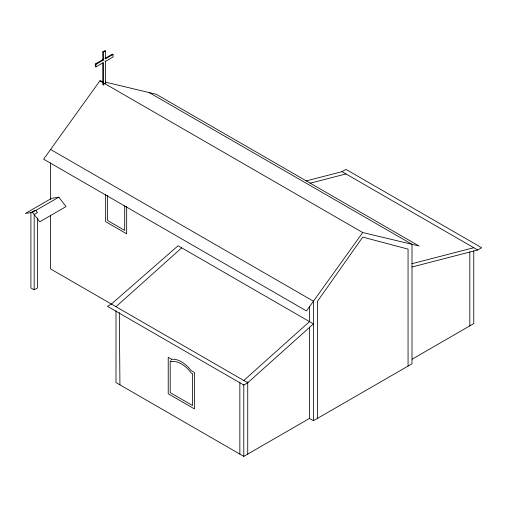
<?xml version="1.0" encoding="UTF-8"?>
<svg xmlns="http://www.w3.org/2000/svg" width="507" height="507" viewBox="0 0 507 507"><rect width="100%" height="100%" fill="white"/><g stroke="black" fill="none" stroke-linecap="round" stroke-linejoin="round"><path stroke-width="0.76" d="M102.972 81.538L99.892 80.803L43.64 159.185L306.462 310.93L362.72 232.542L418.978 245.971L156.15 94.226L105.285 82.09M102.763 62.957L102.763 84.574L103.422 84.954L104.493 83.459L105.564 83.712L105.564 61.328L113.055 56.999L113.055 54.496L112.402 54.116L104.911 58.444L105.564 58.825L113.055 54.496M115.995 306.71L181.696 247.834M243.791 380.491L309.498 321.615L309.498 306.754M247.733 382.772L313.44 323.897L178.084 245.749L111.394 304.054L107.452 306.329L243.791 385.047L247.733 382.772L50.611 268.964L50.611 215.152M103.422 84.954L103.422 62.564L95.931 66.892L95.272 66.512L95.272 64.009L102.763 59.68L102.763 51.872L104.911 50.637L105.564 51.011L105.564 58.825M102.763 51.872L103.422 52.253L105.564 51.011M95.272 64.009L95.931 64.389L103.422 60.06L103.422 52.253M32.543 212.325L58.825 197.153L66.024 206.622L39.736 221.8L32.543 212.325L25.35 213.491L51.632 198.313L58.825 197.153M34.184 289.827L34.184 214.486L37.474 212.591L35.832 210.43L34.184 210.697L30.902 212.591L30.902 287.932L34.184 289.827L37.474 287.932L37.474 218.086M306.114 180.948L342.022 171.658L345.964 169.382L481.65 247.72L477.708 249.995L412.001 266.993M115.995 310.664L115.995 382.582L243.791 456.363L309.498 418.433L313.44 420.709L412.001 363.804L412.001 244.304L149.172 92.566M412.134 359.178L473.766 323.593L473.766 250.883M310.069 183.217L345.964 173.933M411.874 263.729L473.766 247.72M342.022 171.658L477.708 249.995M102.763 59.68L103.422 60.06M104.911 60.948L105.564 61.328M104.911 83.338L105.564 83.712M99.892 80.803L103.181 82.698M104.493 83.459L362.72 232.542M50.611 149.464L313.44 301.209L313.44 420.709M119.31 312.534L119.937 384.857M469.824 251.89L469.824 325.868M408.059 366.079L408.059 249.127L362.72 237.099L317.382 301.481L317.382 418.433M309.498 327.129L309.498 418.433M247.733 381.682L247.733 454.088M243.791 384.445L243.791 456.363M239.849 382.17L239.849 454.088M126.668 206.355L126.668 233.816L105.646 221.679L105.646 194.213M124.697 205.924L124.697 230.4L107.617 220.539L107.617 195.271M95.931 64.389L95.931 66.892M50.611 162.918L50.611 199.321M171.645 359.324L168.229 357.353L168.229 393.774L194.511 408.946L194.511 372.525L191.095 370.554A26.187 15.121 60 0 0 171.645 359.324M171.645 361.599L170.2 360.769L170.2 392.633L192.54 405.53L192.54 373.665L191.095 372.829A25.179 14.538 60 0 0 171.645 361.599"/></g></svg>
